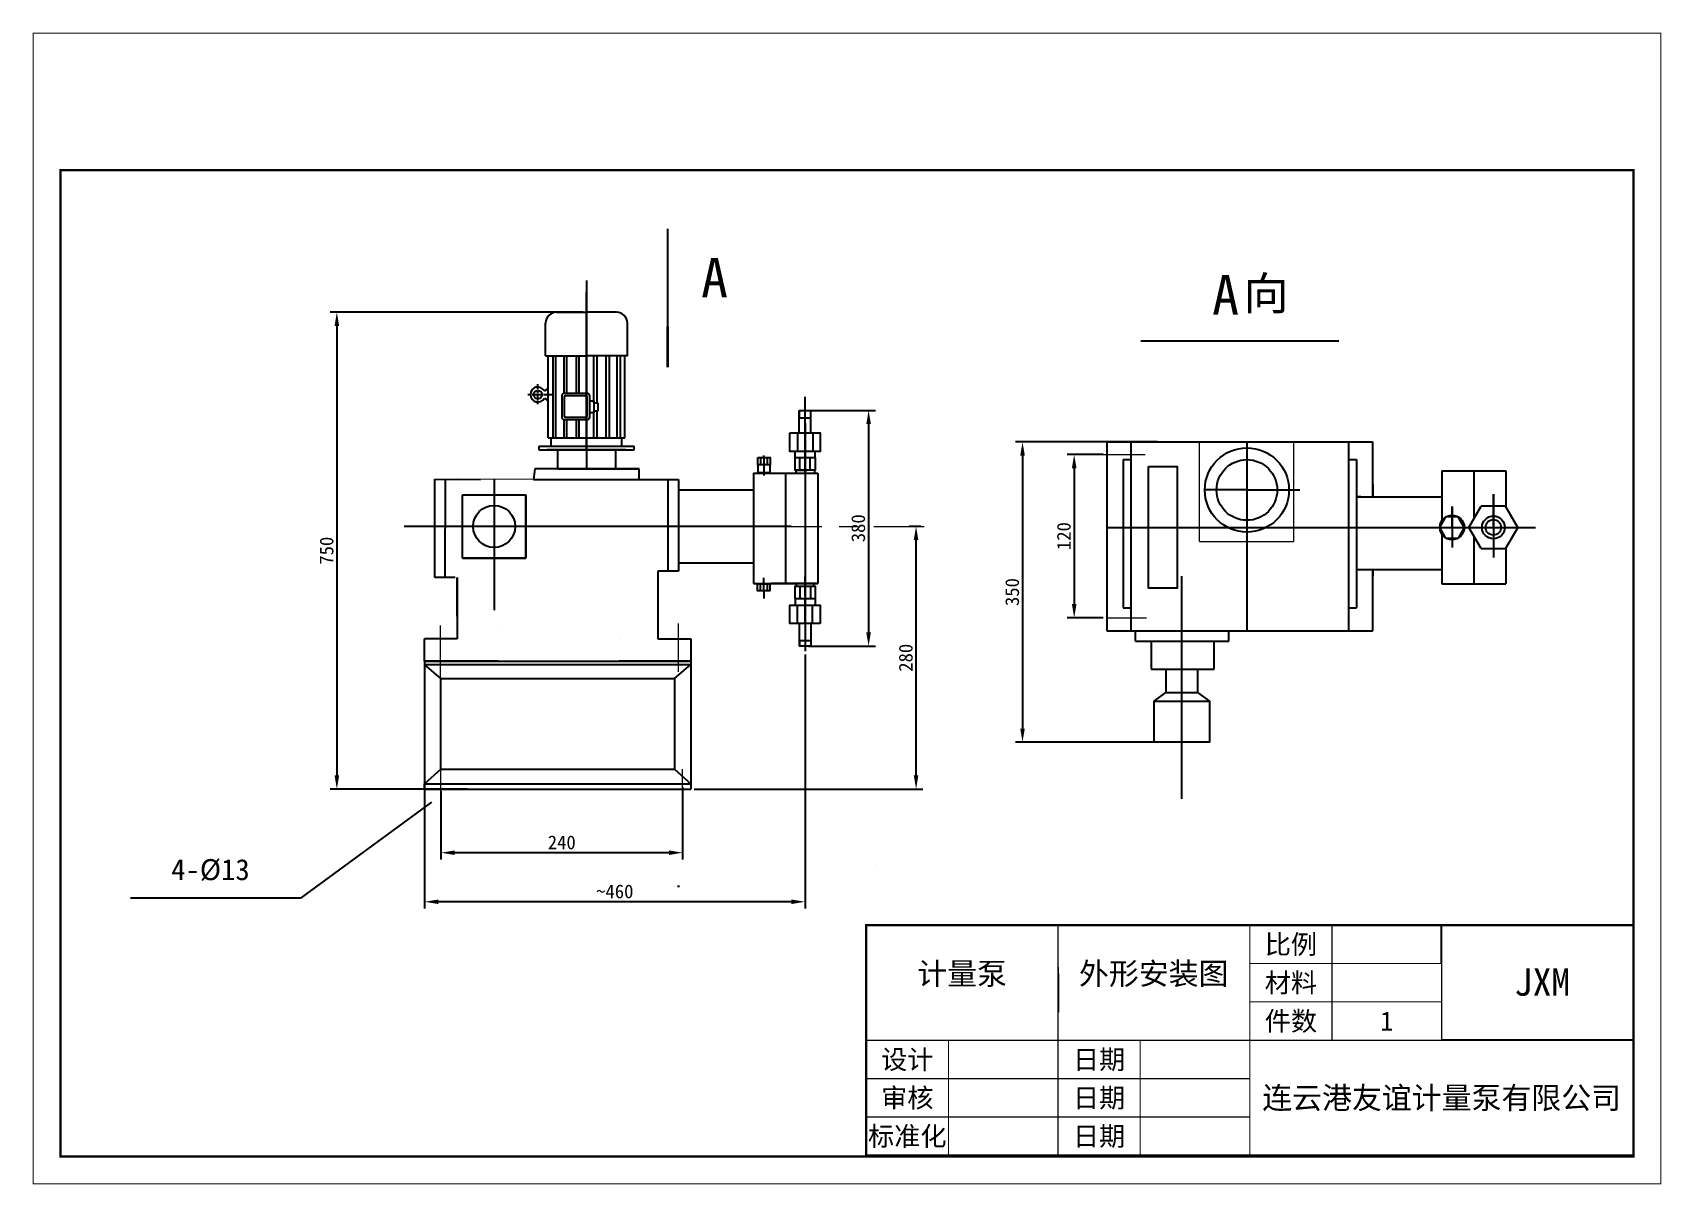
# Model space of a CAD drawing. Header units: millimetres. Extents: x 31 to 328, y 15 to 225.
import ezdxf
from ezdxf.enums import TextEntityAlignment as Align

# ---------------------------------------------------------------- set-up
doc = ezdxf.new("R2010")
doc.units = ezdxf.units.MM
doc.header["$PDMODE"] = 35
doc.linetypes.add('CENTER', pattern=[0.82, 0.7, -0.04, 0.04, -0.04])
doc.linetypes.add('CENTER2', pattern=[28.575, 19.05, -3.175, 3.175, -3.175])
for name, color, linetype, lineweight in [('01-轮廓线', 7, 'Continuous', 35), ('02-中心线', 1, 'CENTER2', 15), ('04-标注', 3, 'Continuous', 20)]:
    doc.layers.add(name, color=color, linetype=linetype, lineweight=lineweight)
for name, color, linetype in [('05-文字', 5, 'Continuous'), ('2', 4, 'Continuous'), ('5', 1, 'CENTER')]:
    doc.layers.add(name, color=color, linetype=linetype)
doc.styles.add('S', font='SimSun.ttf')
doc.dimstyles.new('ISO-25', dxfattribs={"dimtxt": 2.5, "dimasz": 2.5, "dimexe": 1.25, "dimexo": 0.625, "dimtad": 1, "dimtxsty": 'Standard', "dimcen": 2.5, "dimadec": 0, "dimazin": 0, "dimtfac": 1, "dimtmove": 0, "dimatfit": 3, "dimfxl": 0, "dimarcsym": 0})

# ---------------------------------------------------------------- blocks, each defined once
blk = doc.blocks.new('*D11')
at = {"color": 0, "lineweight": -2}
for p, q in [((149.44, 87.66), (149.44, 74.44)), ((105.35, 81.74), (105.35, 74.44)), ((146.94, 75.69), (107.85, 75.69))]:
    blk.add_line(p, q, dxfattribs=at)
at = {"color": 0}
for points in [[(107.85, 76.1), (107.85, 75.27), (105.35, 75.69)], [(146.94, 76.1), (146.94, 75.27), (149.44, 75.69)]]:
    blk.add_solid(points, dxfattribs=at)
at = {"layer": 'Defpoints', "color": 0}
for p in [(149.44, 88.29), (105.35, 82.36), (105.35, 75.69)]:
    blk.add_point(p, dxfattribs=at)
at = {"color": 0, "insert": (127.39, 77.56), "char_height": 2.5, "attachment_point": 5}
blk.add_mtext('\\A1;240', dxfattribs=at)
blk = doc.blocks.new('*D12')
at = {"color": 0, "lineweight": -2}
for p, q in [((172.41, 156.41), (184.63, 156.41)), ((183.38, 153.91), (183.38, 115.89)), ((172.41, 113.39), (184.63, 113.39))]:
    blk.add_line(p, q, dxfattribs=at)
at = {"color": 0}
for points in [[(182.96, 153.91), (183.8, 153.91), (183.38, 156.41)], [(182.96, 115.89), (183.8, 115.89), (183.38, 113.39)]]:
    blk.add_solid(points, dxfattribs=at)
at = {"layer": 'Defpoints', "color": 0}
for p in [(171.79, 156.41), (171.79, 113.39), (183.38, 113.39)]:
    blk.add_point(p, dxfattribs=at)
at = {"color": 0, "insert": (181.5, 134.9), "char_height": 2.5, "attachment_point": 5, "rotation": 90}
blk.add_mtext('\\A1;380', dxfattribs=at)
blk = doc.blocks.new('*D14')
at = {"color": 0, "lineweight": -2}
for p, q in [((171.79, 111.84), (171.79, 65.48)), ((102.36, 95.01), (102.36, 65.48)), ((169.29, 66.73), (104.86, 66.73))]:
    blk.add_line(p, q, dxfattribs=at)
at = {"color": 0}
for points in [[(104.86, 67.15), (104.86, 66.32), (102.36, 66.73)], [(169.29, 67.15), (169.29, 66.32), (171.79, 66.73)]]:
    blk.add_solid(points, dxfattribs=at)
at = {"layer": 'Defpoints', "color": 0}
for p in [(171.79, 112.47), (102.36, 95.63), (102.36, 66.73)]:
    blk.add_point(p, dxfattribs=at)
at = {"color": 0, "insert": (137.07, 68.61), "char_height": 2.5, "attachment_point": 5}
blk.add_mtext('\\A1;~460', dxfattribs=at)
blk = doc.blocks.new('*D15')
at = {"layer": '04-标注', "color": 0, "lineweight": -2}
for p, q in [((226.2, 148.35), (219.64, 148.35)), ((220.89, 145.85), (220.89, 121.07)), ((226.2, 118.57), (219.64, 118.57))]:
    blk.add_line(p, q, dxfattribs=at)
at = {"layer": '04-标注', "color": 0}
for points in [[(220.47, 145.85), (221.31, 145.85), (220.89, 148.35)], [(220.47, 121.07), (221.31, 121.07), (220.89, 118.57)]]:
    blk.add_solid(points, dxfattribs=at)
at = {"layer": 'Defpoints', "color": 0}
for p in [(226.83, 148.35), (220.89, 118.57), (226.83, 118.57)]:
    blk.add_point(p, dxfattribs=at)
at = {"layer": '04-标注', "color": 0, "insert": (219.01, 133.46), "char_height": 2.5, "attachment_point": 5, "rotation": 90}
blk.add_mtext('\\A1;120', dxfattribs=at)
blk = doc.blocks.new('*D17')
at = {"layer": '04-标注', "color": 0, "lineweight": -2}
for p, q in [((236.08, 150.67), (210.21, 150.67)), ((211.46, 148.17), (211.46, 98.34)), ((239.86, 95.84), (210.21, 95.84))]:
    blk.add_line(p, q, dxfattribs=at)
at = {"layer": '04-标注', "color": 0}
for points in [[(211.05, 148.17), (211.88, 148.17), (211.46, 150.67)], [(211.05, 98.34), (211.88, 98.34), (211.46, 95.84)]]:
    blk.add_solid(points, dxfattribs=at)
at = {"layer": 'Defpoints', "color": 0}
for p in [(236.7, 150.67), (211.46, 95.84), (240.49, 95.84)]:
    blk.add_point(p, dxfattribs=at)
at = {"layer": '04-标注', "color": 0, "insert": (209.59, 123.25), "char_height": 2.5, "attachment_point": 5, "rotation": 90}
blk.add_mtext('\\A1;350', dxfattribs=at)
blk = doc.blocks.new('*D18')
at = {"layer": '04-标注', "color": 0, "lineweight": -2}
for p, q in [((192.9, 135.23), (190.79, 135.23)), ((192.04, 89.79), (192.04, 132.73)), ((151.56, 87.29), (193.29, 87.29))]:
    blk.add_line(p, q, dxfattribs=at)
at = {"layer": '04-标注', "color": 0}
for points in [[(191.62, 132.73), (192.46, 132.73), (192.04, 135.23)], [(191.62, 89.79), (192.46, 89.79), (192.04, 87.29)]]:
    blk.add_solid(points, dxfattribs=at)
at = {"layer": 'Defpoints', "color": 0}
for p in [(192.04, 135.23), (193.53, 135.23), (150.93, 87.29)]:
    blk.add_point(p, dxfattribs=at)
at = {"layer": '04-标注', "color": 0, "insert": (190.17, 111.26), "char_height": 2.5, "attachment_point": 5, "rotation": 90}
blk.add_mtext('\\A1;280', dxfattribs=at)
blk = doc.blocks.new('*D19')
at = {"layer": '04-标注', "color": 0, "lineweight": -2}
for p, q in [((131.28, 174.32), (85.11, 174.32)), ((86.36, 171.82), (86.36, 89.79)), ((110.18, 87.29), (85.11, 87.29))]:
    blk.add_line(p, q, dxfattribs=at)
at = {"layer": '04-标注', "color": 0}
for points in [[(85.94, 171.82), (86.78, 171.82), (86.36, 174.32)], [(85.94, 89.79), (86.78, 89.79), (86.36, 87.29)]]:
    blk.add_solid(points, dxfattribs=at)
at = {"layer": 'Defpoints', "color": 0}
for p in [(131.91, 174.32), (86.36, 87.29), (110.81, 87.29)]:
    blk.add_point(p, dxfattribs=at)
at = {"layer": '04-标注', "color": 0, "insert": (84.49, 130.8), "char_height": 2.5, "attachment_point": 5, "rotation": 90}
blk.add_mtext('\\A1;750', dxfattribs=at)

msp = doc.modelspace()

# ---------------------------------------------------------------- linework, layer by layer
at = {"color": 0}
for p, q in [((146.705, 189.565), (146.705, 171.711)), ((131.908, 180.102), (131.908, 145.728)), ((131.908, 149.213), (131.908, 177.975)), ((233.062, 169.108), (269.168, 169.108)), ((171.788, 144.956), (171.788, 158.87)), ((170.708, 152.288), (170.708, 156.411)), ((170.708, 156.411), (172.868, 156.411)), ((170.708, 155.075), (172.868, 155.075)), ((170.768, 155.075), (170.768, 156.411)), ((171.788, 152.288), (171.788, 157.332)), ((172.809, 155.075), (172.809, 156.411)), ((172.868, 152.288), (172.868, 156.411)), ((170.467, 148.916), (170.467, 152.288)), ((171.788, 154.083), (171.788, 116.372)), ((171.788, 152.288), (171.788, 147.792)), ((173.259, 148.916), (173.259, 152.288)), ((123.235, 149.907), (123.235, 149.213)), ((139.108, 149.213), (124.708, 149.213)), ((126.626, 149.213), (126.626, 145.728)), ((137.251, 145.728), (137.251, 149.213)), ((140.58, 149.213), (140.58, 149.907)), ((169.967, 147.792), (169.967, 148.916)), ((171.788, 148.667), (171.788, 121.787)), ((173.609, 147.792), (173.609, 148.916)), ((226.827, 150.666), (226.827, 116.185)), ((226.827, 150.666), (270.972, 150.666)), ((231.256, 150.666), (231.256, 116.185)), ((252.403, 150.666), (252.403, 135.052)), ((252.403, 150.666), (252.403, 116.185)), ((264.345, 150.666), (275.401, 150.666)), ((270.972, 150.666), (270.972, 116.185)), ((275.401, 140.635), (275.401, 150.666)), ((122.466, 145.728), (122.227, 143.822)), ((126.626, 145.728), (122.466, 145.728)), ((122.466, 145.728), (122.466, 145.728)), ((122.466, 145.728), (122.466, 145.728)), ((126.626, 145.728), (136.291, 145.728)), ((126.626, 145.728), (126.626, 145.728)), ((126.626, 145.728), (141.522, 145.728)), ((141.522, 145.728), (126.626, 145.728)), ((126.626, 145.728), (126.626, 145.728)), ((136.291, 145.728), (136.291, 145.728)), ((136.291, 145.728), (136.291, 145.728)), ((136.291, 145.728), (137.251, 145.728)), ((141.522, 143.822), (141.522, 145.728)), ((163.152, 146.498), (163.152, 145.066)), ((163.629, 147.78), (163.629, 146.498)), ((164.271, 147.78), (164.271, 148.198)), ((164.271, 147.78), (164.271, 145.811)), ((164.271, 145.811), (164.271, 144.541)), ((164.883, 147.78), (164.883, 146.498)), ((165.391, 145.066), (165.391, 146.498)), ((170.743, 147.792), (170.743, 145.491)), ((171.788, 147.257), (171.788, 143.725)), ((172.671, 147.792), (172.671, 145.491)), ((229.816, 147.456), (229.816, 120.402)), ((229.816, 147.456), (229.816, 120.402)), ((229.816, 147.456), (231.256, 147.456)), ((229.816, 147.456), (229.816, 120.402)), ((270.972, 147.456), (272.412, 147.456)), ((272.412, 147.456), (272.412, 120.402)), ((104.224, 125.939), (104.224, 143.861)), ((104.224, 143.861), (112.58, 143.822)), ((106.093, 125.939), (106.175, 143.852)), ((115.055, 143.822), (115.055, 119.965)), ((122.227, 143.822), (141.522, 143.822)), ((127.764, 143.822), (148.689, 143.822)), ((146.821, 127.059), (146.821, 143.822)), ((148.689, 143.822), (148.689, 127.059)), ((148.689, 143.822), (148.689, 141.902)), ((162.369, 144.956), (162.369, 124.842)), ((162.369, 144.956), (174.087, 144.956)), ((163.152, 145.066), (165.391, 145.066)), ((163.286, 145.066), (163.286, 144.956)), ((165.286, 145.066), (165.286, 144.956)), ((165.585, 144.956), (174.087, 144.956)), ((168.228, 144.956), (168.228, 124.842)), ((170.124, 145.491), (170.124, 144.956)), ((170.255, 145.491), (172.175, 145.491)), ((173.482, 145.491), (173.482, 144.956)), ((174.087, 144.956), (174.087, 124.842)), ((275.401, 142.936), (275.401, 140.635)), ((287.96, 145.372), (297.651, 145.372)), ((287.96, 145.372), (287.96, 136.261)), ((293.819, 145.372), (293.819, 136.643)), ((295.667, 145.372), (299.679, 145.372)), ((299.679, 145.372), (299.679, 139.513)), ((109.295, 129.467), (109.295, 140.987)), ((109.295, 140.987), (120.815, 140.987)), ((109.551, 140.987), (120.815, 140.987)), ((120.815, 129.467), (120.815, 140.987)), ((120.815, 140.987), (120.815, 129.467)), ((148.689, 141.902), (162.369, 141.902)), ((252.403, 141.883), (244.723, 141.883)), ((252.403, 141.883), (262.082, 141.883)), ((273.18, 140.635), (272.412, 140.635)), ((272.609, 140.635), (287.99, 140.635)), ((297.379, 135.052), (297.379, 141.094)), ((297.379, 141.094), (297.379, 129.555)), ((299.679, 140.174), (299.679, 138.823)), ((289.836, 135.052), (289.836, 138.892)), ((289.836, 138.892), (289.836, 131.405)), ((169.24, 135.227), (98.62, 135.227)), ((226.827, 135.052), (297.651, 135.052)), ((287.6, 135.052), (292.075, 135.052)), ((287.96, 133.843), (287.96, 124.732)), ((292.905, 135.053), (301.854, 135.051)), ((295.667, 135.052), (305.072, 135.052)), ((293.819, 133.466), (293.819, 124.732)), ((299.679, 131.289), (299.679, 128.72)), ((109.295, 129.467), (120.815, 129.467)), ((120.815, 129.467), (109.551, 129.467)), ((162.369, 128.552), (148.689, 128.552)), ((299.679, 130.59), (299.679, 124.732)), ((107.961, 125.939), (104.224, 125.939)), ((108.335, 118.845), (108.335, 125.939)), ((108.335, 125.939), (108.335, 114.738)), ((148.689, 127.059), (144.952, 127.059)), ((144.952, 127.059), (144.952, 114.738)), ((162.369, 124.842), (174.087, 124.842)), ((163.321, 124.741), (163.321, 124.842)), ((164.246, 123.458), (164.246, 125.822)), ((165.201, 124.741), (165.201, 124.842)), ((174.087, 124.842), (165.585, 124.842)), ((170.241, 124.307), (170.241, 124.842)), ((171.788, 122.541), (171.788, 126.073)), ((173.357, 124.307), (173.357, 124.842)), ((240.488, 126.158), (240.488, 85.497)), ((274.081, 127.285), (272.412, 127.285)), ((287.99, 127.285), (272.609, 127.285)), ((275.401, 127.285), (275.401, 126.233)), ((275.401, 116.185), (275.401, 127.285)), ((163.604, 124.741), (163.604, 123.458)), ((164.246, 123.458), (164.246, 122.098)), ((164.858, 124.741), (164.858, 123.458)), ((169.967, 122.005), (169.967, 120.882)), ((170.904, 122.005), (170.904, 124.307)), ((171.788, 117.51), (171.788, 122.005)), ((172.832, 122.005), (172.832, 124.307)), ((173.609, 122.005), (173.609, 120.882)), ((287.96, 124.732), (297.651, 124.732)), ((295.667, 124.732), (299.679, 124.732)), ((170.317, 120.882), (170.317, 117.51)), ((173.109, 120.882), (173.109, 117.51)), ((229.816, 120.402), (231.256, 120.402)), ((270.972, 120.402), (272.412, 120.402)), ((115.808, 116.658), (115.808, 116.658)), ((170.708, 117.51), (170.708, 113.387)), ((171.788, 117.51), (171.788, 112.466)), ((172.868, 117.51), (172.868, 113.387)), ((226.827, 116.185), (270.972, 116.185)), ((232.072, 114.265), (232.072, 116.185)), ((232.072, 116.185), (232.072, 116.185)), ((249.098, 114.265), (249.098, 116.185)), ((270.972, 116.185), (275.401, 116.185)), ((102.356, 114.738), (102.356, 114.738)), ((102.356, 110.631), (102.356, 114.738)), ((108.335, 114.738), (102.356, 114.738)), ((137.853, 114.738), (137.853, 114.738)), ((144.952, 114.738), (150.931, 114.738)), ((150.931, 114.738), (150.931, 110.631)), ((150.931, 114.738), (150.931, 108.711)), ((170.708, 114.412), (172.868, 114.412)), ((172.868, 113.387), (170.708, 113.387)), ((170.768, 114.412), (170.768, 113.387)), ((172.813, 114.412), (172.813, 113.387)), ((232.072, 114.265), (249.098, 114.265)), ((234.954, 114.265), (234.954, 112.371)), ((246.402, 109.163), (246.402, 114.265)), ((115.808, 110.631), (102.356, 110.631)), ((102.356, 110.631), (150.931, 110.631)), ((102.356, 110.631), (102.356, 108.711)), ((102.356, 110.444), (102.356, 90.842)), ((102.356, 110.009), (150.931, 110.009)), ((105.345, 107.449), (102.356, 110.009)), ((150.931, 110.631), (137.853, 110.631)), ((147.942, 107.449), (150.931, 110.009)), ((150.931, 110.009), (150.931, 87.287)), ((234.954, 112.371), (234.954, 109.163)), ((105.345, 90.927), (105.345, 107.449)), ((105.345, 107.449), (147.942, 107.449)), ((147.942, 107.449), (147.941, 92.228)), ((234.954, 109.163), (246.402, 109.163)), ((237.608, 109.163), (237.608, 104.91)), ((243.368, 109.163), (243.368, 104.91)), ((235.468, 103.32), (237.608, 104.91)), ((237.608, 104.91), (243.368, 104.91)), ((243.368, 104.91), (245.551, 103.32)), ((102.356, 92.14), (102.356, 87.287)), ((105.345, 90.927), (105.345, 92.14)), ((147.941, 92.228), (147.941, 90.927)), ((105.345, 90.927), (102.356, 88.247)), ((105.345, 90.927), (147.941, 90.927)), ((147.941, 90.927), (150.931, 88.247)), ((102.356, 87.287), (102.356, 88.247)), ((102.356, 88.247), (150.931, 88.247)), ((102.356, 87.287), (150.931, 87.287)), ((105.345, 86.948), (105.345, 77.774)), ((103.65, 84.925), (79.736, 67.376)), ((184.688, 73.403), (184.688, 73.403)), ((148.886, 69.519), (148.512, 69.519)), ((79.736, 67.376), (48.723, 67.376))]:
    msp.add_line(p, q, dxfattribs=at)
for points, const_width in [([(30.938, 15.253), (327.938, 15.253), (327.938, 225.253), (30.938, 225.253)], 0.2), ([(35.938, 20.253), (322.938, 20.253), (322.938, 200.253), (35.938, 200.253)], 0.4), ([(182.938, 20.453), (322.938, 20.453), (322.938, 62.453), (182.938, 62.453)], 0.4)]:
    msp.add_lwpolyline(points, close=True, dxfattribs=dict(const_width=const_width))
for points in [[(169.029, 152.288), (174.546, 152.288), (174.546, 148.916), (169.029, 148.916)], [(163.152, 147.78), (165.391, 147.78), (165.391, 146.498), (163.152, 146.498)], [(169.967, 147.792), (173.609, 147.792), (173.609, 145.491), (169.967, 145.491)], [(234.431, 146.168), (239.653, 146.168), (239.653, 123.936), (234.431, 123.936)], [(163.127, 124.741), (165.366, 124.741), (165.366, 123.458), (163.127, 123.458)], [(173.609, 122.005), (169.967, 122.005), (169.967, 124.307), (173.609, 124.307)], [(174.546, 117.51), (169.029, 117.51), (169.029, 120.882), (174.546, 120.882)], [(235.468, 103.32), (245.551, 103.32), (245.551, 95.835), (235.468, 95.835)]]:
    msp.add_lwpolyline(points, close=True, dxfattribs=at)
msp.add_lwpolyline([(217.938, 62.453, 0.2, 0.2, 0), (217.938, 20.453, 0.2, 0.2, 0)], format="xyseb")
at = {"const_width": 0.2}
for points in [[(252.938, 62.453), (252.938, 20.453)], [(267.938, 62.453), (267.938, 41.453)], [(287.938, 62.453), (287.938, 41.453)], [(287.938, 55.453), (252.938, 55.453)], [(287.938, 48.453), (252.938, 48.453)], [(322.938, 41.453), (182.938, 41.453)], [(197.938, 41.453), (197.938, 20.453)], [(232.938, 41.453), (232.938, 20.453)], [(252.938, 34.453), (182.938, 34.453)], [(252.938, 27.453), (182.938, 27.453)]]:
    msp.add_lwpolyline(points, dxfattribs=at)
at = {"color": 0}
for centre, radius in [((252.403, 141.883), 7.68), ((252.403, 141.883), 5.534), ((252.403, 141.883), 5.534), ((115.055, 135.227), 3.84), ((289.836, 135.052), 2.232), ((297.379, 135.056), 2.071), ((297.379, 135.056), 1.409)]:
    msp.add_circle(centre, radius, dxfattribs=at)
at = {"layer": '01-轮廓线', "color": 0}
msp.add_line((146.705, 171.711), (146.705, 164.272), dxfattribs=at)
at = {"layer": '02-中心线', "color": 0}
msp.add_line((98.62, 135.227), (193.527, 135.227), dxfattribs=at)
at = {"layer": '04-标注'}
msp.add_line((322.938, 200.253), (322.938, 200.253), dxfattribs=at)
at = {"layer": '04-标注', "color": 0}
for p, q in [((226.202, 148.354), (233.825, 148.354)), ((122.347, 143.822), (108.402, 143.842)), ((243.769, 132.468), (260.931, 132.468)), ((105.19, 117.131), (105.19, 106.15)), ((148.629, 117.524), (148.629, 108.711)), ((226.827, 118.568), (234.085, 118.568)), ((105.345, 82.361), (105.345, 90.927)), ((149.436, 81.05), (149.436, 90.927)), ((182.938, 62.453), (182.938, 62.453)), ((182.938, 62.453), (182.938, 54.828)), ((217.938, 54.828), (217.938, 50.136)), ((217.938, 54.828), (217.938, 46.598)), ((217.938, 50.136), (217.938, 46.598)), ((252.938, 41.453), (267.938, 41.453)), ((252.938, 41.453), (267.938, 41.453))]:
    msp.add_line(p, q, dxfattribs=at)
msp.add_lwpolyline([(243.769, 132.468), (243.769, 150.666), (260.931, 150.666), (260.931, 132.468)], dxfattribs=at)
at = {"layer": '05-文字', "color": 0}
for p, q in [((287.938, 55.453), (287.938, 62.453)), ((217.938, 53.673), (217.938, 46.598)), ((322.938, 41.453), (287.938, 41.453))]:
    msp.add_line(p, q, dxfattribs=at)
at = {"layer": '2', "color": 0}
for p, q in [((126.435, 174.317), (131.908, 174.317)), ((137.38, 174.317), (131.908, 174.317)), ((124.451, 166.363), (124.451, 172.333)), ((139.364, 166.363), (139.364, 172.333)), ((124.451, 166.363), (131.908, 166.363)), ((124.884, 151.378), (124.884, 166.363)), ((125.773, 166.363), (125.773, 151.378)), ((126.321, 151.378), (126.321, 166.363)), ((127.775, 166.363), (127.775, 159.511)), ((128.324, 159.515), (128.324, 166.363)), ((130.002, 166.363), (130.002, 159.515)), ((130.551, 159.515), (130.551, 166.363)), ((139.364, 166.363), (131.908, 166.363)), ((133.264, 157.772), (133.264, 166.363)), ((133.813, 166.363), (133.813, 157.772)), ((135.491, 151.378), (135.491, 166.363)), ((136.04, 166.363), (136.04, 151.378)), ((137.494, 151.378), (137.494, 166.363)), ((138.043, 166.363), (138.043, 151.378)), ((138.931, 151.378), (138.931, 166.363)), ((124.218, 159.95), (124.884, 160.383)), ((124.218, 158.643), (124.884, 158.209)), ((127.395, 159.081), (127.395, 155.166)), ((132.059, 159.515), (127.828, 159.515)), ((127.828, 158.821), (127.828, 155.426)), ((131.799, 159.081), (128.089, 159.081)), ((132.059, 155.426), (132.059, 158.821)), ((132.493, 155.166), (132.493, 159.081)), ((132.493, 158.165), (133.252, 158.165)), ((133.252, 158.165), (133.252, 155.978)), ((133.252, 157.772), (133.955, 157.772)), ((133.955, 157.772), (133.955, 156.272)), ((127.775, 154.736), (127.775, 151.378)), ((127.828, 154.733), (132.059, 154.733)), ((128.089, 155.166), (131.799, 155.166)), ((128.324, 151.378), (128.324, 154.733)), ((130.002, 154.693), (130.002, 151.378)), ((130.551, 151.378), (130.551, 154.693)), ((133.252, 155.978), (132.493, 155.978)), ((133.955, 156.272), (133.252, 156.272)), ((133.264, 151.378), (133.264, 156.272)), ((133.813, 156.272), (133.813, 151.378)), ((123.235, 149.907), (140.58, 149.907)), ((123.235, 149.213), (140.58, 149.213)), ((124.884, 151.378), (138.931, 151.378)), ((125.453, 149.907), (125.453, 151.378)), ((138.362, 149.907), (138.362, 151.378)), ((287.599, 135.054), (288.719, 136.992)), ((290.957, 136.99), (288.719, 136.992)), ((292.075, 135.052), (290.957, 136.99)), ((292.902, 135.056), (295.142, 138.931)), ((299.618, 138.929), (295.142, 138.931)), ((301.854, 135.051), (299.618, 138.929)), ((288.717, 133.115), (287.599, 135.054)), ((292.075, 135.052), (290.955, 133.114)), ((295.138, 131.179), (292.902, 135.056)), ((301.854, 135.051), (299.614, 131.176)), ((288.717, 133.115), (290.955, 133.114)), ((295.138, 131.179), (299.614, 131.176))]:
    msp.add_line(p, q, dxfattribs=at)
msp.add_circle((123.023, 159.296), 0.768, dxfattribs=at)
for centre, radius, start, end in [((126.435, 172.333), 1.984, 90, 180), ((137.38, 172.333), 1.984, 0, 90), ((123.023, 159.296), 1.362, 28.65939, 331.34061), ((127.828, 159.081), 0.434, 90, 180), ((128.089, 158.821), 0.26, 90, 180), ((131.799, 158.821), 0.26, 360, 90), ((132.059, 159.081), 0.434, 0, 90), ((127.828, 155.166), 0.434, 180, 270), ((128.089, 155.426), 0.26, 180, 270), ((131.799, 155.426), 0.26, 270, 360), ((132.059, 155.166), 0.434, 270, 0)]:
    msp.add_arc(centre, radius, start, end, dxfattribs=at)
at = {"layer": '5', "color": 0}
for p, q in [((123.023, 157.535), (123.023, 161.211)), ((121.174, 159.296), (125.872, 159.296))]:
    msp.add_line(p, q, dxfattribs=at)

# ---------------------------------------------------------------- texts
at = {"color": 0, "style": 'S'}
for s, height, p in [('A', 7.2, (155.266, 180.638)), ('向', 6, (255.901, 177.753)), ('A', 7.2, (248.514, 177.497)), ('4-%%C13', 3.84, (63.295, 72.604))]:
    msp.add_text(s, height=height, dxfattribs=at).set_placement(p, align=Align.MIDDLE_CENTER)
at = {"style": 'S'}
for s, height, p in [('比例', 3.5, (260.438, 58.953)), ('材料', 3.5, (260.438, 51.953)), ('件数', 3.5, (260.438, 44.953)), ('设计', 3.5, (190.438, 37.953)), ('日期', 3.5, (225.438, 37.953)), ('审核', 3.5, (190.438, 30.953)), ('日期', 3.5, (225.438, 30.953)), ('连云港友谊计量泵有限公司', 4, (287.938, 30.953)), ('标准化', 3.5, (190.438, 23.953)), ('日期', 3.5, (225.438, 23.953))]:
    msp.add_text(s, height=height, dxfattribs=at).set_placement(p, align=Align.MIDDLE_CENTER)
at = {"layer": '04-标注', "color": 0, "style": 'S'}
for s, height, p in [('计量泵', 4, (200.438, 53.617)), ('外形安装图', 4, (235.406, 53.617)), ('JXM', 5, (306.265, 52.098)), ('1', 3.5, (277.938, 44.953))]:
    msp.add_text(s, height=height, dxfattribs=at).set_placement(p, align=Align.MIDDLE_CENTER)

# ---------------------------------------------------------------- dimensions: what is measured, and where the dimension line sits
at = {"color": 0}
dim = msp.add_linear_dim(base=(183.379, 113.387), p1=(171.788, 156.411), p2=(171.788, 113.387), angle=90, text='380', dimstyle='ISO-25', override={"dimtp": -0.009, "dimtm": 0.034, "dimtfac": 0.5, "dimtolj": 1}, dxfattribs=at)
dim.commit()
dim.dimension.update_dxf_attribs({"geometry": '*D12', "text_midpoint": (181.504, 134.899)})
for base, p1, p2, text, picture, middle in [((102.356, 66.732), (171.788, 112.466), (102.356, 95.635), '~460', '*D14', (137.072, 68.607)), ((105.345, 75.686), (149.436, 88.288), (105.345, 82.361), '240', '*D11', (127.391, 77.561))]:
    dim = msp.add_linear_dim(base=base, p1=p1, p2=p2, text=text, dimstyle='ISO-25', override={"dimtp": -0.009, "dimtm": 0.034, "dimtfac": 0.5, "dimtolj": 1}, dxfattribs=at)
    dim.commit()
    dim.dimension.update_dxf_attribs({"geometry": picture, "text_midpoint": middle})
at = {"layer": '04-标注', "color": 0}
for base, p1, p2, text, picture, middle in [((86.36, 87.287), (131.908, 174.317), (110.806, 87.287), '750', '*D19', (84.485, 130.802)), ((211.464, 95.835), (236.703, 150.666), (240.488, 95.835), '350', '*D17', (209.589, 123.251)), ((220.889, 118.568), (226.827, 148.354), (226.827, 118.568), '120', '*D15', (219.014, 133.461)), ((192.042, 135.227), (150.931, 87.287), (193.527, 135.227), '280', '*D18', (190.167, 111.257))]:
    dim = msp.add_linear_dim(base=base, p1=p1, p2=p2, angle=90, text=text, dimstyle='ISO-25', override={"dimtp": -0.009, "dimtm": 0.034, "dimtfac": 0.5, "dimtolj": 1}, dxfattribs=at)
    dim.commit()
    dim.dimension.update_dxf_attribs({"geometry": picture, "text_midpoint": middle})

doc.saveas('drawing.dxf')
